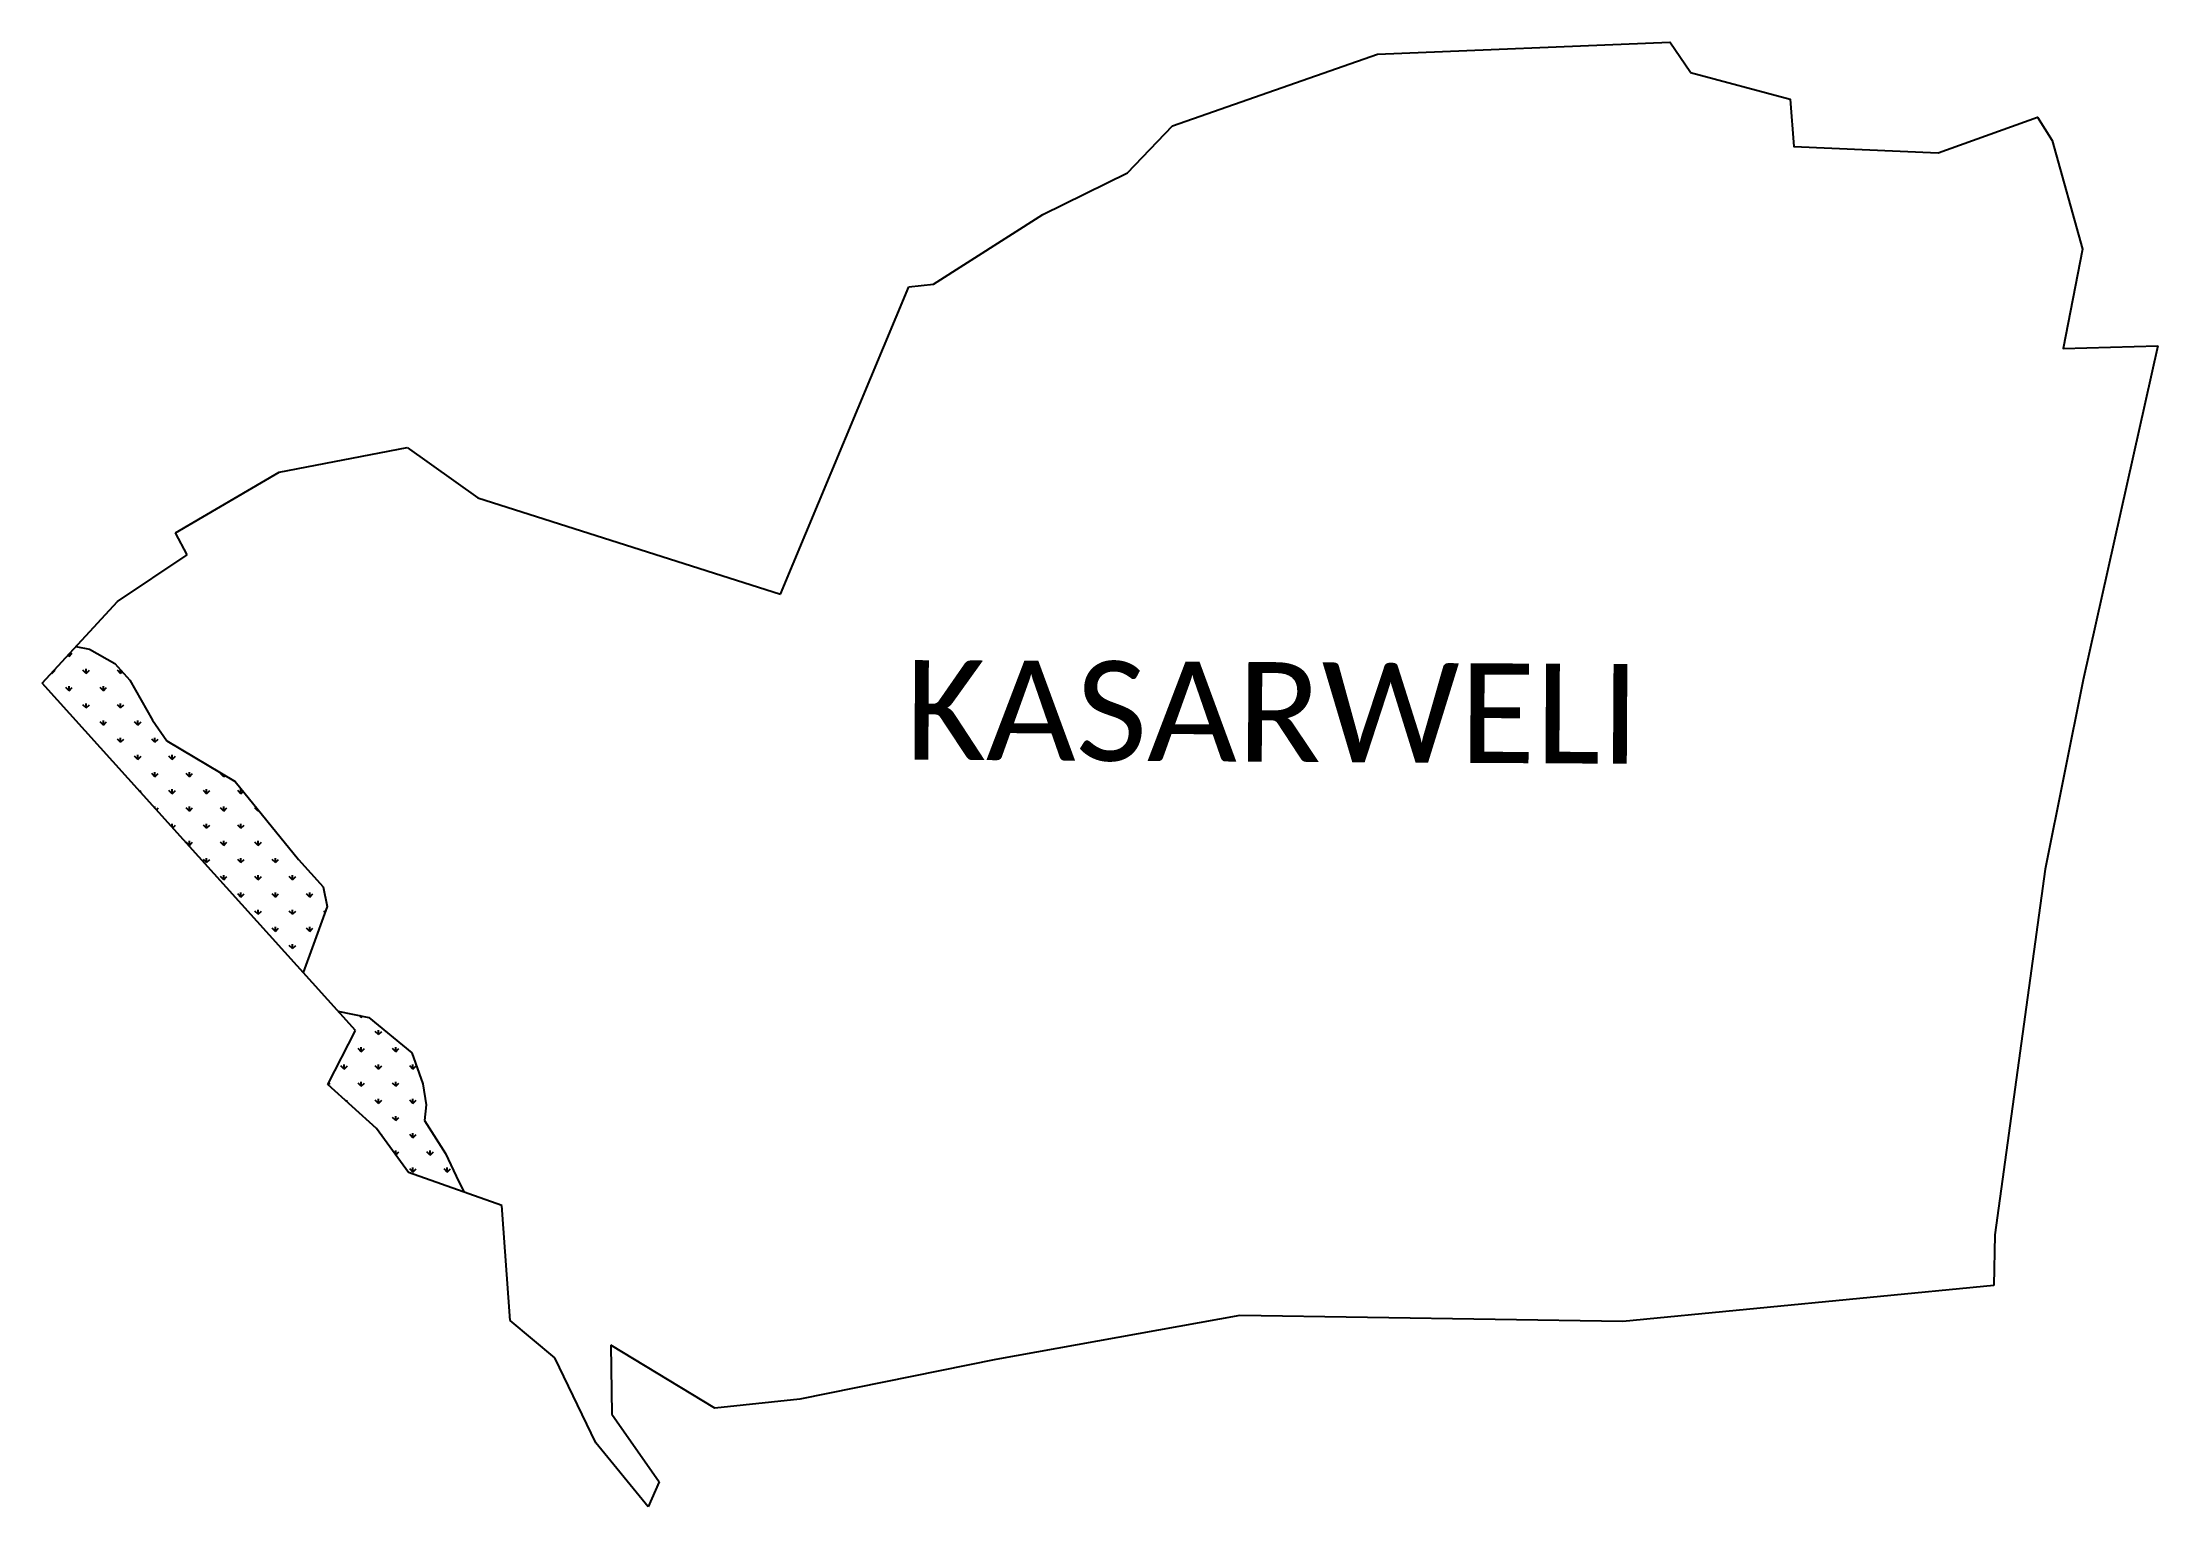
# Model space of a CAD drawing. Header units: metres. Extents: x 318268 to 320478, y 1884966 to 1886495.
import ezdxf

# ---------------------------------------------------------------- set-up
doc = ezdxf.new("R2010")
doc.units = ezdxf.units.M
for name, color, linetype in [('MANGROOVES', 112, 'Continuous'), ('village', 3, 'Continuous'), ('VILLAGE NAME', 250, 'Continuous')]:
    doc.layers.add(name, color=color, linetype=linetype)
doc.styles.get("Standard").update_dxf_attribs({"font": 'simplex.shx'})

msp = doc.modelspace()

# ---------------------------------------------------------------- linework, layer by layer
at = {"color": 3, "flags": 128}
msp.add_lwpolyline([(319989.6, 1886463.6), (319968.2, 1886495.2)], dxfattribs=at)
at = {"layer": 'MANGROOVES', "linetype": 'Continuous'}
for p, q in [((318296.2, 1885853.8), (318295, 1885854.9)), ((318296.2, 1885853.8), (318299.6, 1885857.2)), ((318296.2, 1885853.8), (318296.2, 1885856.2)), ((318278.2, 1885835.8), (318277.8, 1885836.2)), ((318278.2, 1885835.8), (318281.6, 1885839.2)), ((318278.2, 1885835.8), (318278.2, 1885836.7)), ((318296.2, 1885817.9), (318296.2, 1885822.6)), ((318314.2, 1885835.8), (318310.8, 1885839.2)), ((318314.2, 1885835.8), (318314.2, 1885840.6)), ((318314.2, 1885835.8), (318317.5, 1885839.2)), ((318332.1, 1885817.9), (318332.1, 1885822.6)), ((318350.1, 1885835.8), (318346.7, 1885839.2)), ((318350.1, 1885835.8), (318350.1, 1885839.7)), ((318350.1, 1885835.8), (318351.9, 1885837.7)), ((318296.2, 1885817.9), (318292.8, 1885821.2)), ((318296.2, 1885817.9), (318299.6, 1885821.2)), ((318314.2, 1885799.9), (318310.8, 1885803.3)), ((318314.2, 1885799.9), (318314.2, 1885804.7)), ((318314.2, 1885799.9), (318317.5, 1885803.3)), ((318332.1, 1885817.9), (318328.8, 1885821.2)), ((318332.1, 1885817.9), (318335.5, 1885821.2)), ((318350.1, 1885799.9), (318346.7, 1885803.3)), ((318350.1, 1885799.9), (318350.1, 1885804.7)), ((318350.1, 1885799.9), (318353.4, 1885803.3)), ((318332.1, 1885781.9), (318328.8, 1885785.3)), ((318332.1, 1885781.9), (318332.1, 1885786.7)), ((318332.1, 1885781.9), (318335.5, 1885785.3)), ((318368, 1885781.9), (318364.7, 1885785.3)), ((318368, 1885781.9), (318368, 1885786.7)), ((318368, 1885781.9), (318371.4, 1885785.3)), ((318350.1, 1885764), (318346.7, 1885767.4)), ((318350.1, 1885764), (318350.1, 1885768.7)), ((318350.1, 1885764), (318353.4, 1885767.4)), ((318386, 1885764), (318382.6, 1885767.4)), ((318386, 1885764), (318386, 1885768.7)), ((318386, 1885764), (318389.4, 1885767.4)), ((318368, 1885746), (318364.7, 1885749.4)), ((318368, 1885746), (318368, 1885750.8)), ((318368, 1885746), (318371.4, 1885749.4)), ((318404, 1885746), (318400.6, 1885749.4)), ((318404, 1885746), (318404, 1885750.8)), ((318404, 1885746), (318407.3, 1885749.4)), ((318370.5, 1885712.5), (318371.4, 1885713.5)), ((318386, 1885728.1), (318382.6, 1885731.4)), ((318386, 1885728.1), (318386, 1885732.8)), ((318386, 1885728.1), (318389.4, 1885731.4)), ((318404, 1885710.1), (318400.6, 1885713.5)), ((318404, 1885710.1), (318404, 1885714.9)), ((318404, 1885710.1), (318407.3, 1885713.5)), ((318421.9, 1885728.1), (318418.6, 1885731.4)), ((318421.9, 1885728.1), (318421.9, 1885732.8)), ((318421.9, 1885728.1), (318425.3, 1885731.4)), ((318439.9, 1885710.1), (318436.5, 1885713.5)), ((318439.9, 1885710.1), (318439.9, 1885714.9)), ((318439.9, 1885710.1), (318443.2, 1885713.5)), ((318457.8, 1885728.1), (318454.5, 1885731.4)), ((318457.8, 1885728.1), (318457.8, 1885730.3)), ((318457.8, 1885728.1), (318459.2, 1885729.4)), ((318475.8, 1885710.1), (318472.4, 1885713.5)), ((318475.8, 1885710.1), (318475.8, 1885714.9)), ((318475.8, 1885710.1), (318478.3, 1885712.6)), ((318386, 1885695.3), (318386, 1885696.9)), ((318387.5, 1885693.6), (318389.4, 1885695.5)), ((318421.9, 1885692.1), (318418.6, 1885695.5)), ((318421.9, 1885692.1), (318421.9, 1885696.9)), ((318421.9, 1885692.1), (318425.3, 1885695.5)), ((318457.8, 1885692.1), (318454.5, 1885695.5)), ((318457.8, 1885692.1), (318457.8, 1885696.9)), ((318457.8, 1885692.1), (318461.2, 1885695.5)), ((318493.8, 1885692.1), (318490.4, 1885695.5)), ((318493.8, 1885692.1), (318493.8, 1885693.5)), ((318493.8, 1885692.1), (318494.4, 1885692.8)), ((318404, 1885675.4), (318404, 1885678.9)), ((318404.5, 1885674.7), (318407.3, 1885677.5)), ((318439.9, 1885674.2), (318436.5, 1885677.5)), ((318439.9, 1885674.2), (318439.9, 1885678.9)), ((318439.9, 1885674.2), (318443.2, 1885677.5)), ((318475.8, 1885674.2), (318472.4, 1885677.5)), ((318475.8, 1885674.2), (318475.8, 1885678.9)), ((318475.8, 1885674.2), (318479.2, 1885677.5)), ((318421.9, 1885656.2), (318418.6, 1885659.6)), ((318421.9, 1885656.2), (318421.9, 1885661)), ((318421.9, 1885656.2), (318425.3, 1885659.6)), ((318457.8, 1885656.2), (318454.5, 1885659.6)), ((318457.8, 1885656.2), (318457.8, 1885661)), ((318457.8, 1885656.2), (318461.2, 1885659.6)), ((318493.8, 1885656.2), (318490.4, 1885659.6)), ((318493.8, 1885656.2), (318493.8, 1885661)), ((318493.8, 1885656.2), (318497.1, 1885659.6)), ((318439.9, 1885638.3), (318436.5, 1885641.6)), ((318439.9, 1885638.3), (318439.9, 1885643)), ((318439.9, 1885638.3), (318443.2, 1885641.6)), ((318457.8, 1885620.3), (318454.5, 1885623.7)), ((318457.8, 1885620.3), (318457.8, 1885625.1)), ((318457.8, 1885620.3), (318461.2, 1885623.7)), ((318475.8, 1885638.3), (318472.4, 1885641.6)), ((318475.8, 1885638.3), (318475.8, 1885643)), ((318475.8, 1885638.3), (318479.2, 1885641.6)), ((318493.8, 1885620.3), (318490.4, 1885623.7)), ((318493.8, 1885620.3), (318493.8, 1885625.1)), ((318493.8, 1885620.3), (318497.1, 1885623.7)), ((318511.7, 1885638.3), (318508.4, 1885641.6)), ((318511.7, 1885638.3), (318511.7, 1885643)), ((318511.7, 1885638.3), (318515.1, 1885641.6)), ((318529.7, 1885620.3), (318526.3, 1885623.7)), ((318529.7, 1885620.3), (318529.7, 1885625.1)), ((318529.7, 1885620.3), (318533.1, 1885623.7)), ((318475.8, 1885602.3), (318472.4, 1885605.7)), ((318475.8, 1885602.3), (318475.8, 1885607.1)), ((318475.8, 1885602.3), (318479.2, 1885605.7)), ((318511.7, 1885602.3), (318508.4, 1885605.7)), ((318511.7, 1885602.3), (318511.7, 1885607.1)), ((318511.7, 1885602.3), (318515.1, 1885605.7)), ((318547.6, 1885602.3), (318544.3, 1885605.7)), ((318547.6, 1885602.3), (318547.6, 1885607.1)), ((318547.6, 1885602.3), (318551, 1885605.7)), ((318493.8, 1885584.4), (318490.4, 1885587.7)), ((318493.8, 1885584.4), (318493.8, 1885589.1)), ((318493.8, 1885584.4), (318497.1, 1885587.7)), ((318529.7, 1885584.4), (318526.3, 1885587.7)), ((318529.7, 1885584.4), (318529.7, 1885589.1)), ((318529.7, 1885584.4), (318533.1, 1885587.7)), ((318563.6, 1885586.4), (318562.2, 1885587.7)), ((318511.7, 1885566.4), (318508.4, 1885569.8)), ((318511.7, 1885566.4), (318511.7, 1885571.2)), ((318511.7, 1885566.4), (318515.1, 1885569.8)), ((318547.6, 1885566.4), (318544.3, 1885569.8)), ((318547.6, 1885566.4), (318547.6, 1885571.2)), ((318547.6, 1885566.4), (318551, 1885569.8)), ((318529.7, 1885548.5), (318526.3, 1885551.8)), ((318529.7, 1885548.5), (318529.7, 1885553.2)), ((318529.7, 1885548.5), (318533.1, 1885551.8)), ((318544.6, 1885533.6), (318544.3, 1885533.9)), ((318601.5, 1885476.6), (318599.6, 1885478.5)), ((318601.5, 1885476.6), (318601.5, 1885478.1)), ((318601.5, 1885476.6), (318602.8, 1885477.9)), ((318619.5, 1885458.7), (318616.1, 1885462)), ((318619.5, 1885458.7), (318619.5, 1885463.4)), ((318619.5, 1885458.7), (318622.9, 1885462)), ((318583.6, 1885422.7), (318580.2, 1885426.1)), ((318583.6, 1885422.7), (318583.6, 1885427.5)), ((318583.6, 1885422.7), (318586.9, 1885426.1)), ((318601.5, 1885440.7), (318598.2, 1885444.1)), ((318601.5, 1885440.7), (318601.5, 1885445.5)), ((318601.5, 1885440.7), (318604.9, 1885444.1)), ((318619.5, 1885422.7), (318616.1, 1885426.1)), ((318619.5, 1885422.7), (318619.5, 1885427.5)), ((318619.5, 1885422.7), (318622.9, 1885426.1)), ((318637.4, 1885440.7), (318634.1, 1885444.1)), ((318637.4, 1885440.7), (318637.4, 1885445.5)), ((318637.4, 1885440.7), (318640.8, 1885444.1)), ((318655.4, 1885422.7), (318652, 1885426.1)), ((318655.4, 1885422.7), (318655.4, 1885427.5)), ((318655.4, 1885422.7), (318658.8, 1885426.1)), ((318567, 1885406.2), (318569, 1885408.1)), ((318601.5, 1885404.8), (318598.2, 1885408.1)), ((318601.5, 1885404.8), (318601.5, 1885409.5)), ((318601.5, 1885404.8), (318604.9, 1885408.1)), ((318637.4, 1885404.8), (318634.1, 1885408.1)), ((318637.4, 1885404.8), (318637.4, 1885409.5)), ((318637.4, 1885404.8), (318640.8, 1885408.1)), ((318583.6, 1885391.2), (318583.6, 1885391.6)), ((318585.9, 1885389.1), (318586.9, 1885390.2)), ((318619.5, 1885386.8), (318616.1, 1885390.2)), ((318619.5, 1885386.8), (318619.5, 1885391.6)), ((318619.5, 1885386.8), (318622.9, 1885390.2)), ((318655.4, 1885386.8), (318652, 1885390.2)), ((318655.4, 1885386.8), (318655.4, 1885391.6)), ((318655.4, 1885386.8), (318658.8, 1885390.2)), ((318604.8, 1885372.1), (318604.9, 1885372.2)), ((318637.4, 1885368.9), (318634.1, 1885372.2)), ((318637.4, 1885368.9), (318637.4, 1885373.6)), ((318637.4, 1885368.9), (318640.8, 1885372.2)), ((318622.4, 1885353.8), (318622.9, 1885354.3)), ((318637.4, 1885332.9), (318637.4, 1885337.7)), ((318637.4, 1885332.9), (318640.8, 1885336.3)), ((318655.4, 1885350.9), (318652, 1885354.3)), ((318655.4, 1885350.9), (318655.4, 1885355.7)), ((318655.4, 1885350.9), (318658.8, 1885354.3)), ((318673.4, 1885332.9), (318670, 1885336.3)), ((318673.4, 1885332.9), (318673.4, 1885337.7)), ((318673.4, 1885332.9), (318676.7, 1885336.3)), ((318637.4, 1885332.9), (318637.4, 1885333)), ((318655.4, 1885315), (318652, 1885318.3)), ((318655.4, 1885315), (318655.4, 1885319.7)), ((318655.4, 1885315), (318658.8, 1885318.3)), ((318691.3, 1885315), (318688, 1885318.3)), ((318691.3, 1885315), (318691.3, 1885319.7)), ((318691.3, 1885315), (318694.7, 1885318.3))]:
    msp.add_line(p, q, dxfattribs=at)
at = {"layer": 'MANGROOVES'}
for p, q in [((318303.4, 1885864), (318317.7, 1885861.3)), ((318317.7, 1885861.3), (318344.2, 1885846.2)), ((318344.2, 1885846.2), (318359.8, 1885829)), ((318359.8, 1885829), (318383.4, 1885787.3)), ((318383.4, 1885787.3), (318398.3, 1885765.7)), ((318398.3, 1885765.7), (318469.9, 1885723.1)), ((318469.9, 1885723.1), (318535.8, 1885641.5)), ((318535.8, 1885641.5), (318561.5, 1885613.2)), ((318561.5, 1885613.2), (318565.7, 1885592.5)), ((318565.7, 1885592.5), (318550.3, 1885549.3)), ((318550.3, 1885549.3), (318540.9, 1885523.5)), ((318577.1, 1885483.2), (318609.3, 1885476.5)), ((318609.3, 1885476.5), (318654.1, 1885439.6)), ((318654.1, 1885439.6), (318665.9, 1885407.3)), ((318665.9, 1885407.3), (318669.3, 1885385.3)), ((318669.3, 1885385.3), (318667.6, 1885369)), ((318667.6, 1885369), (318689.5, 1885334.6)), ((318689.5, 1885334.6), (318703.3, 1885304.9)), ((318703.3, 1885304.9), (318708.8, 1885294))]:
    msp.add_line(p, q, dxfattribs=at)
at = {"layer": 'village', "color": 3}
for p, q in [((319662.7, 1886482.9), (319968.2, 1886495.2)), ((319448.5, 1886408), (319662.7, 1886482.9)), ((319401.5, 1886359), (319448.5, 1886408)), ((319313.2, 1886315.3), (319401.5, 1886359)), ((319199.1, 1886242.6), (319313.2, 1886315.3)), ((319173.4, 1886239.7), (319199.1, 1886242.6)), ((319039.4, 1885918.8), (319173.4, 1886239.7)), ((320477.6, 1886178.1), (320399.6, 1885829.2)), ((318515.7, 1886046.1), (318649.5, 1886072)), ((318649.5, 1886072), (318723.2, 1886019.2)), ((318407.5, 1885982.9), (318515.7, 1886046.1)), ((318723.2, 1886019.2), (319039.4, 1885918.8)), ((318419.7, 1885959.7), (318407.5, 1885982.9)), ((318346.7, 1885911), (318419.7, 1885959.7)), ((318268.3, 1885825.9), (318346.7, 1885911)), ((318595.5, 1885462.8), (318268.3, 1885825.9)), ((320399.6, 1885829.2), (320359.9, 1885631.5)), ((320359.9, 1885631.5), (320307.6, 1885249.4)), ((318566.4, 1885406.7), (318595.5, 1885462.8)), ((318617.5, 1885360.6), (318566.4, 1885406.7)), ((318650.7, 1885314.5), (318617.5, 1885360.6)), ((318748.4, 1885280), (318650.7, 1885314.5)), ((318757.1, 1885159.9), (318748.4, 1885280)), ((320307.6, 1885249.4), (320306.3, 1885196.6)), ((320306.3, 1885196.6), (319919, 1885158.9)), ((318803.5, 1885121.2), (318757.1, 1885159.9)), ((319518.9, 1885165.1), (319264.2, 1885119.4)), ((319919, 1885158.9), (319518.9, 1885165.1)), ((318846.3, 1885032.1), (318803.5, 1885121.2)), ((318970.7, 1885068.3), (318862, 1885134.3)), ((318862, 1885134.3), (318863.1, 1885062.3)), ((319264.2, 1885119.4), (319059.6, 1885078)), ((319059.6, 1885078), (318970.7, 1885068.3)), ((318863.1, 1885062.3), (318912.5, 1884991.5)), ((318901, 1884965.5), (318846.3, 1885032.1)), ((318912.5, 1884991.5), (318901, 1884965.5))]:
    msp.add_line(p, q, dxfattribs=at)
msp.add_polyline3d([(319989.6, 1886463.6, 0), (320093.6, 1886435.8, 0), (320097.7, 1886386.4, 0), (320248.4, 1886379.8, 0), (320352.2, 1886417, 0), (320367.3, 1886392.5, 0), (320399.2, 1886279, 0), (320379, 1886175.5, 0), (320477.6, 1886178.1, 0), (320477.6, 1886178.1, 0)], dxfattribs=at)

# ---------------------------------------------------------------- texts
at = {"layer": 'VILLAGE NAME', "insert": (319170, 1885849.9), "char_height": 104.042, "attachment_point": 1, "rotation": 359.6762}
msp.add_mtext_dynamic_manual_height_columns('{\\fCalibri|b0|i0|c0|p34;KASARWELI}', width=1067.044, gutter_width=520.2, heights=[0], dxfattribs=at)

doc.saveas('drawing.dxf')
